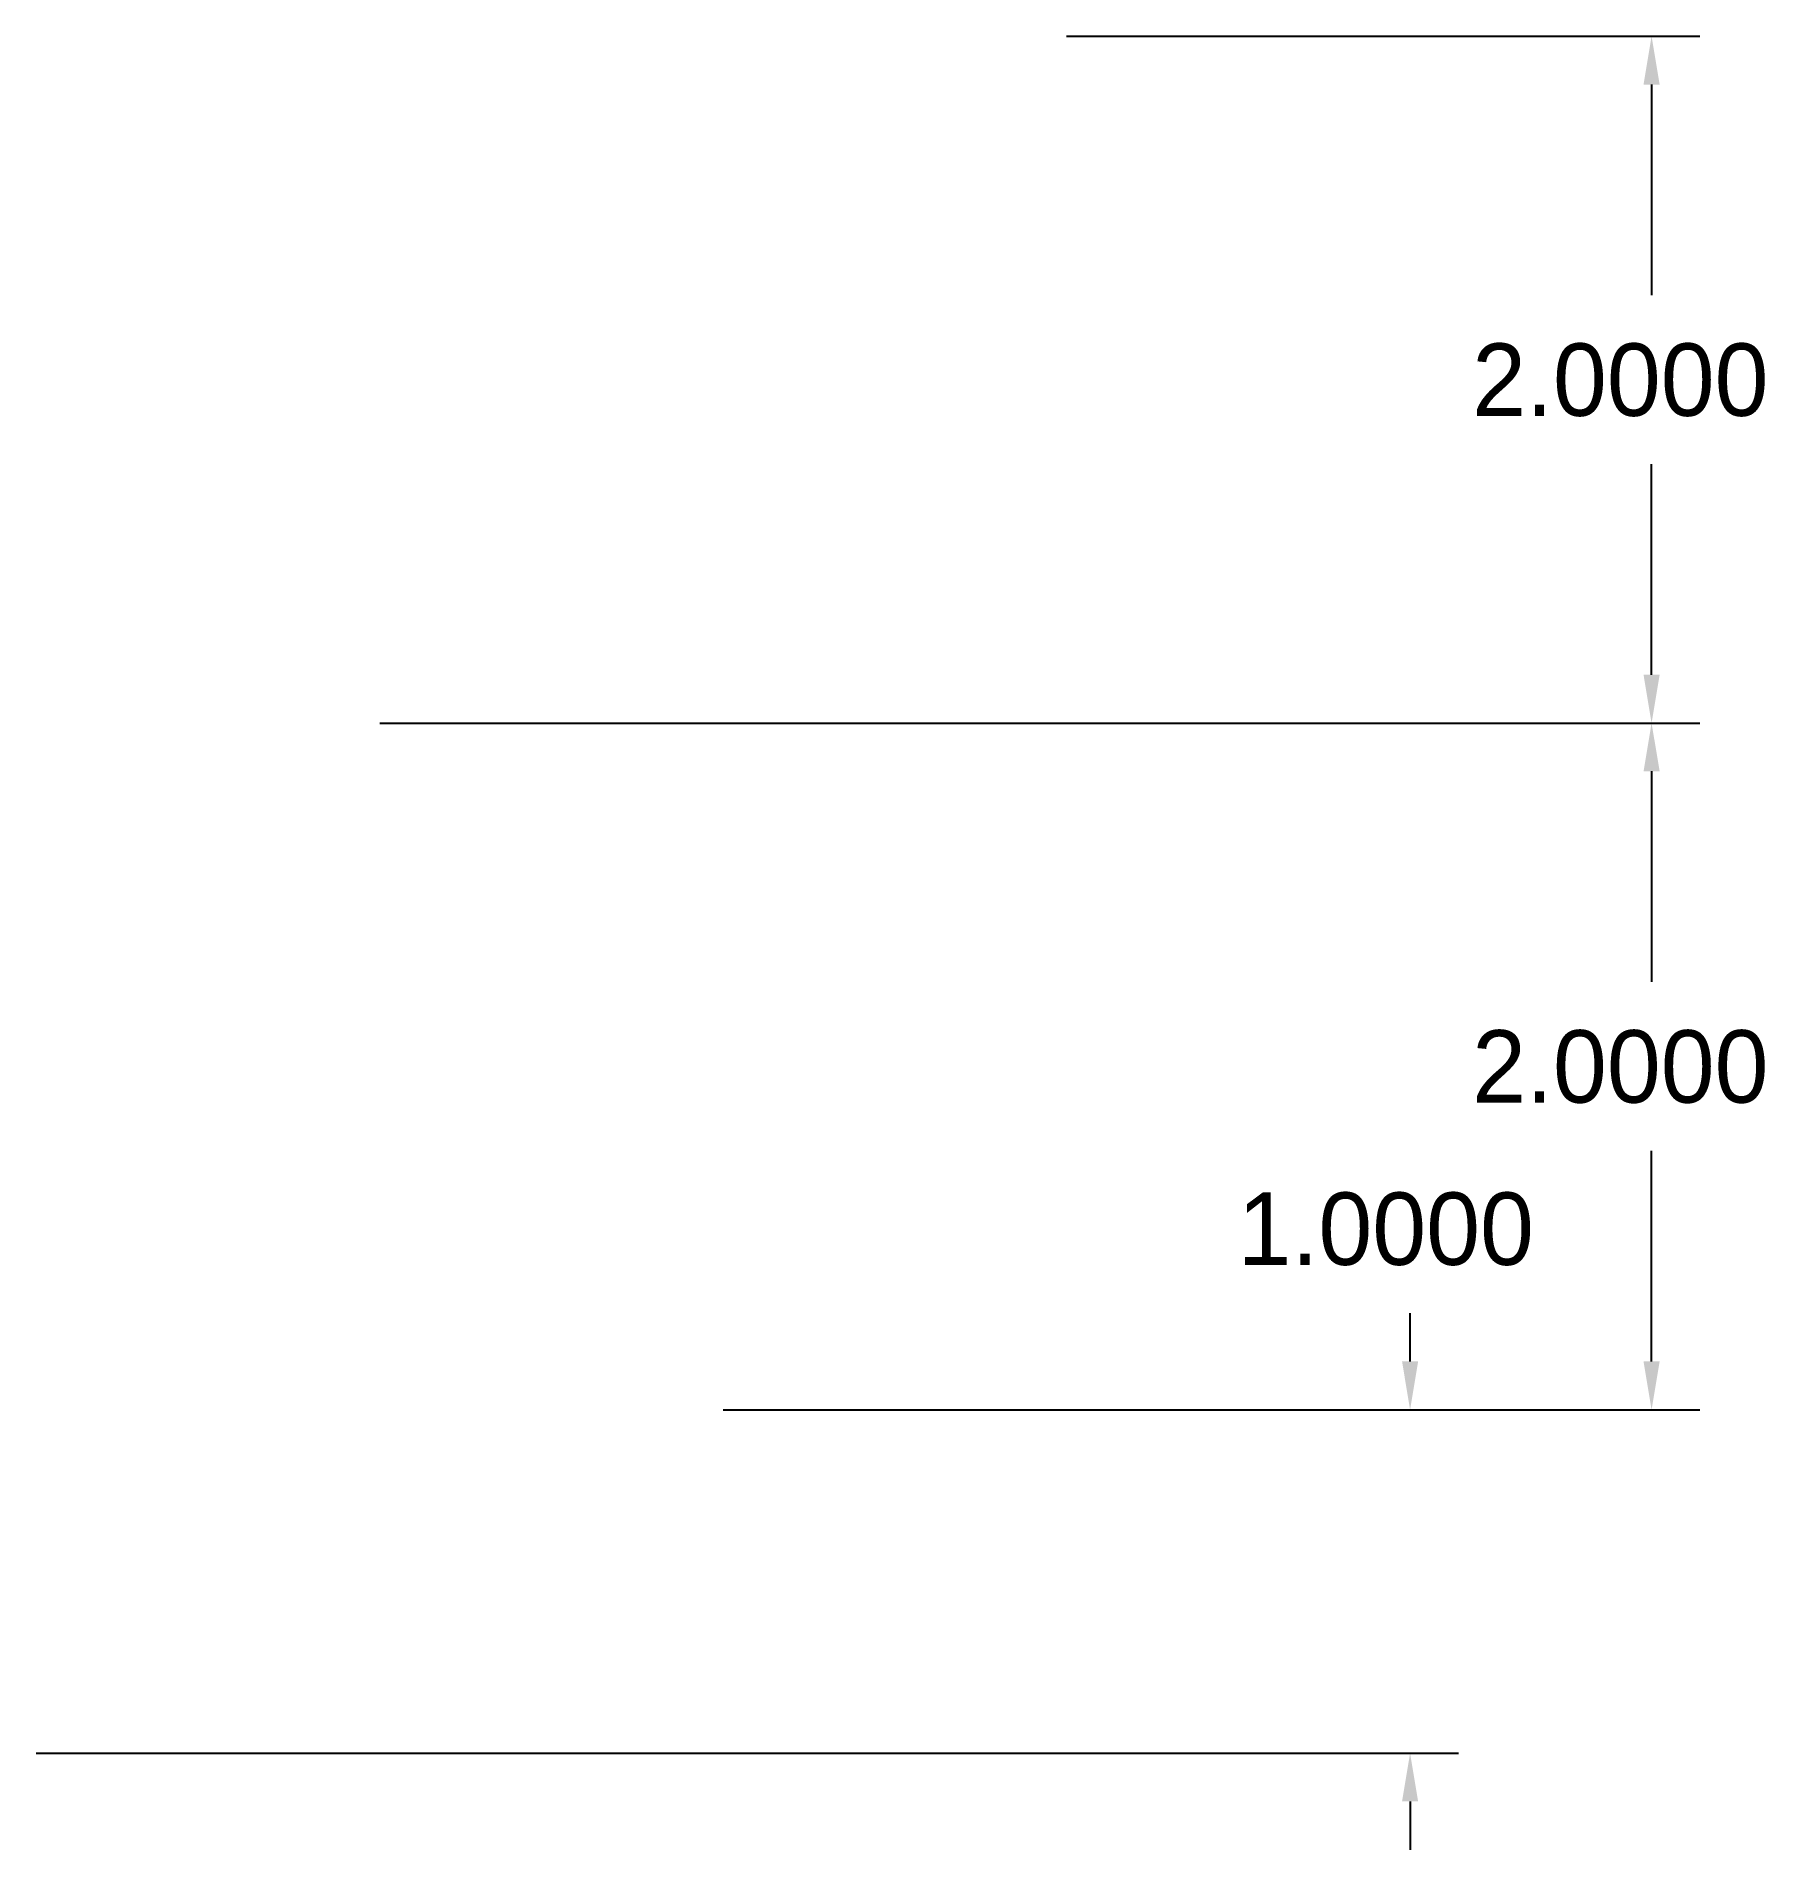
# Model space of a CAD drawing. Extents: x 1 to 6.03, y 0.72 to 6.
import ezdxf

# ---------------------------------------------------------------- set-up
doc = ezdxf.new("R2010")
doc.units = 0

msp = doc.modelspace()

# ---------------------------------------------------------------- linework, layer by layer
at = {"layer": '', "color": 0}
for p, q in [((4, 6), (5.8438, 6)), ((5.7031, 5.8594), (5.7031, 5.2461)), ((5.7031, 4.1406), (5.7031, 4.7539)), ((2, 4), (5.8438, 4)), ((2, 4), (5.8438, 4)), ((5.7031, 3.8594), (5.7031, 3.2461)), ((5.7031, 2.1406), (5.7031, 2.7539)), ((5, 2.1406), (5, 2.2812)), ((3, 2), (5.1406, 2)), ((3, 2), (5.8438, 2)), ((1, 1), (5.1406, 1)), ((5, 0.8594), (5, 0.7188))]:
    msp.add_line(p, q, dxfattribs=at)
for points in [[(5.7266, 5.8594), (5.6797, 5.8594), (5.7031, 6)], [(5.7266, 4.1406), (5.6797, 4.1406), (5.7031, 4)], [(5.7266, 3.8594), (5.6797, 3.8594), (5.7031, 4)], [(5.0234, 2.1406), (4.9766, 2.1406), (5, 2)], [(5.7266, 2.1406), (5.6797, 2.1406), (5.7031, 2)], [(5.0234, 0.8594), (4.9766, 0.8594), (5, 1)]]:
    msp.add_solid(points, dxfattribs=at)

# ---------------------------------------------------------------- texts
for s, p in [('2.0000', (5.1808, 4.8945)), ('2.0000', (5.1808, 2.8945)), ('1.0000', (4.4978, 2.4219))]:
    msp.add_text(s, height=0.21094, dxfattribs=at).set_placement(p)

doc.saveas('drawing.dxf')
